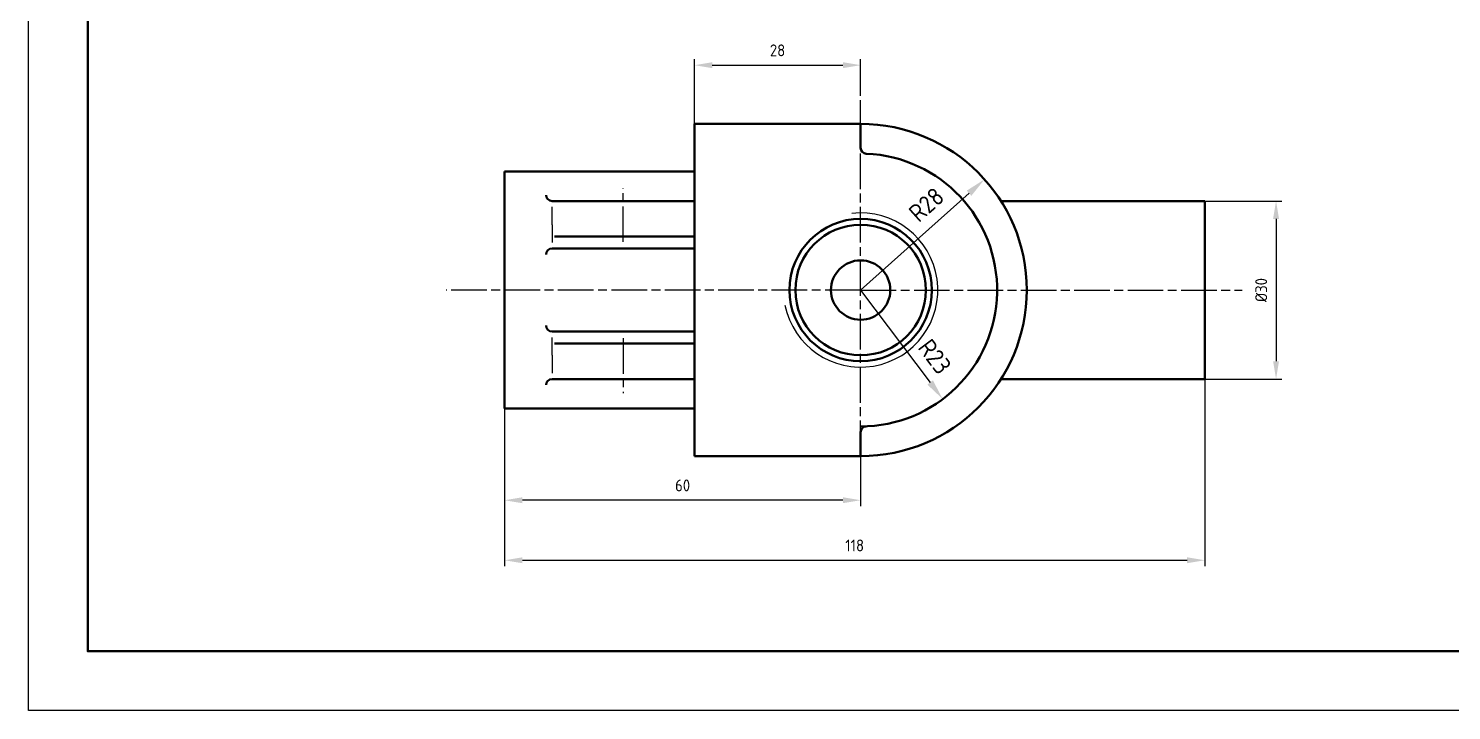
# Model space of a CAD drawing. Header units: millimetres. Extents: x 1288 to 1712, y 2129 to 2426.
# Drawn here: x 1288 to 1527.8, y 2129.2 to 2244.2 of the extents above; entities that cross this region are included whole.
import ezdxf

# ---------------------------------------------------------------- set-up
doc = ezdxf.new("R2010")
doc.units = ezdxf.units.MM
doc.linetypes.add('AM_ISO08W050x2', pattern=[9, 6, -0.75, 1.5, -0.75])
for name, color, linetype, lineweight in [('AM_5', 3, 'Continuous', 25), ('点划线', 250, 'AM_ISO08W050x2', 25), ('粗实线', 250, 'Continuous', 50), ('细实线', 250, 'Continuous', 25)]:
    doc.layers.add(name, color=color, linetype=linetype, lineweight=lineweight)
doc.styles.add('ACISOTS', font='isocp.shx', dxfattribs={"bigfont": 'gbcbig.shx'})
doc.dimstyles.new('AM_ISO$0', dxfattribs={"dimtxt": 2, "dimasz": 3, "dimexe": 1, "dimexo": 0, "dimgap": 1.5, "dimtad": 1, "dimtoh": 1, "dimdsep": 46, "dimtxsty": 'ACISOTS', "dimcen": 0, "dimclrd": 7, "dimclre": 7, "dimclrt": 7, "dimadec": 0, "dimazin": 2, "dimtp": 0.1, "dimtm": 0.1, "dimtfac": 0.3, "dimtmove": 0, "dimatfit": 3, "dimfxl": 1, "dimlwd": 25, "dimlwe": -1, "dimarcsym": 1})
doc.dimstyles.new('AM_ISO$4', dxfattribs={"dimtxt": 2, "dimasz": 2, "dimexe": 1, "dimexo": 0, "dimgap": 1.5, "dimtad": 1, "dimtoh": 1, "dimdsep": 46, "dimtxsty": 'ACISOTS', "dimcen": 0, "dimsd1": 1, "dimclrd": 7, "dimclre": 7, "dimclrt": 7, "dimadec": 0, "dimazin": 2, "dimtp": 0.1, "dimtm": 0.1, "dimtfac": 0.3, "dimtofl": 0, "dimtmove": 0, "dimatfit": 2, "dimfxl": 1, "dimlwd": 25, "dimlwe": -1, "dimarcsym": 1})

# ---------------------------------------------------------------- blocks, each defined once
blk = doc.blocks.new('*D7')
at = {"layer": 'AM_5', "color": 7, "linetype": 'ByBlock', "transparency": 16777216}
for p, q in [((1400.27, 2228.09), (1400.27, 2239)), ((1428.27, 2233.8), (1428.27, 2239))]:
    blk.add_line(p, q, dxfattribs=at)
at = {"layer": 'AM_5', "color": 7, "linetype": 'ByBlock', "lineweight": 25, "transparency": 16777216}
blk.add_line((1403.27, 2238), (1425.27, 2238), dxfattribs=at)
at = {"layer": 'AM_5', "color": 7, "transparency": 16777216}
for points in [[(1403.27, 2238.5), (1403.27, 2237.5), (1400.27, 2238)], [(1425.27, 2238.5), (1425.27, 2237.5), (1428.27, 2238)]]:
    blk.add_solid(points, dxfattribs=at)
at = {"layer": 'Defpoints', "color": 0, "transparency": 16777216}
for p in [(1428.27, 2238), (1428.27, 2233.8), (1400.27, 2228.09)]:
    blk.add_point(p, dxfattribs=at)
at = {"layer": 'AM_5', "color": 7, "transparency": 16777216, "insert": (1414.27, 2240.5), "char_height": 2, "attachment_point": 5, "style": 'ACISOTS'}
blk.add_mtext('28', dxfattribs=at)
blk = doc.blocks.new('*D8')
at = {"layer": 'AM_5', "color": 7, "linetype": 'ByBlock', "transparency": 16777216}
for p, q in [((1368.27, 2180.09), (1368.27, 2163.65)), ((1428.27, 2166.53), (1428.27, 2163.65))]:
    blk.add_line(p, q, dxfattribs=at)
at = {"layer": 'AM_5', "color": 7, "linetype": 'ByBlock', "lineweight": 25, "transparency": 16777216}
blk.add_line((1425.27, 2164.65), (1371.27, 2164.65), dxfattribs=at)
at = {"layer": 'AM_5', "color": 7, "transparency": 16777216}
for points in [[(1371.27, 2165.15), (1371.27, 2164.15), (1368.27, 2164.65)], [(1425.27, 2165.15), (1425.27, 2164.15), (1428.27, 2164.65)]]:
    blk.add_solid(points, dxfattribs=at)
at = {"layer": 'Defpoints', "color": 0, "transparency": 16777216}
for p in [(1368.27, 2180.09), (1428.27, 2166.53), (1368.27, 2164.65)]:
    blk.add_point(p, dxfattribs=at)
at = {"layer": 'AM_5', "color": 7, "transparency": 16777216, "insert": (1398.27, 2167.15), "char_height": 2, "attachment_point": 5, "style": 'ACISOTS'}
blk.add_mtext('60', dxfattribs=at)
blk = doc.blocks.new('*D9')
at = {"layer": 'AM_5', "color": 7, "linetype": 'ByBlock', "transparency": 16777216}
for p, q in [((1486.27, 2185.09), (1486.27, 2153.53)), ((1368.27, 2180.09), (1368.27, 2153.53))]:
    blk.add_line(p, q, dxfattribs=at)
at = {"layer": 'AM_5', "color": 7, "linetype": 'ByBlock', "lineweight": 25, "transparency": 16777216}
blk.add_line((1371.27, 2154.53), (1483.27, 2154.53), dxfattribs=at)
at = {"layer": 'AM_5', "color": 7, "transparency": 16777216}
for points in [[(1371.27, 2155.03), (1371.27, 2154.03), (1368.27, 2154.53)], [(1483.27, 2155.03), (1483.27, 2154.03), (1486.27, 2154.53)]]:
    blk.add_solid(points, dxfattribs=at)
at = {"layer": 'Defpoints', "color": 0, "transparency": 16777216}
for p in [(1486.27, 2185.09), (1368.27, 2180.09), (1486.27, 2154.53)]:
    blk.add_point(p, dxfattribs=at)
at = {"layer": 'AM_5', "color": 7, "transparency": 16777216, "insert": (1427.27, 2157.03), "char_height": 2, "attachment_point": 5, "style": 'ACISOTS'}
blk.add_mtext('118', dxfattribs=at)
blk = doc.blocks.new('*D10')
at = {"layer": 'AM_5', "color": 7, "linetype": 'ByBlock', "transparency": 16777216}
for p, q in [((1486.27, 2215.09), (1499.27, 2215.09)), ((1486.27, 2185.09), (1499.27, 2185.09))]:
    blk.add_line(p, q, dxfattribs=at)
at = {"layer": 'AM_5', "color": 7, "linetype": 'ByBlock', "lineweight": 25, "transparency": 16777216}
blk.add_line((1498.27, 2212.09), (1498.27, 2188.09), dxfattribs=at)
at = {"layer": 'AM_5', "color": 7, "transparency": 16777216}
for points in [[(1497.77, 2212.09), (1498.77, 2212.09), (1498.27, 2215.09)], [(1497.77, 2188.09), (1498.77, 2188.09), (1498.27, 2185.09)]]:
    blk.add_solid(points, dxfattribs=at)
at = {"layer": 'Defpoints', "color": 0, "transparency": 16777216}
for p in [(1486.27, 2215.09), (1486.27, 2185.09), (1498.27, 2185.09)]:
    blk.add_point(p, dxfattribs=at)
at = {"layer": 'AM_5', "color": 7, "transparency": 16777216, "insert": (1495.77, 2200.09), "char_height": 2, "attachment_point": 5, "rotation": 90, "style": 'ACISOTS'}
blk.add_mtext('%%c30', dxfattribs=at)
blk = doc.blocks.new('*D18')
at = {"layer": 'AM_5', "color": 7, "linetype": 'ByBlock', "lineweight": 25, "transparency": 16777216}
blk.add_line((1428.27, 2200.09), (1439.99, 2184.5), dxfattribs=at)
at = {"layer": 'AM_5', "color": 7, "transparency": 16777216}
blk.add_solid([(1440.46, 2184.86), (1439.52, 2184.15), (1442.09, 2181.71)], dxfattribs=at)
at = {"layer": 'Defpoints', "color": 0, "transparency": 16777216}
for p in [(1428.27, 2200.09), (1442.09, 2181.71)]:
    blk.add_point(p, dxfattribs=at)
at = {"layer": 'AM_5', "color": 7, "transparency": 16777216, "insert": (1440.76, 2188.86), "char_height": 3, "attachment_point": 5, "rotation": 306.9319, "style": 'ACISOTS'}
blk.add_mtext('R23', dxfattribs=at)
blk = doc.blocks.new('*D19')
at = {"layer": 'AM_5', "color": 7, "linetype": 'ByBlock', "lineweight": 25, "transparency": 16777216}
blk.add_line((1428.27, 2200.09), (1446.54, 2216.42), dxfattribs=at)
at = {"layer": 'AM_5', "color": 7, "transparency": 16777216}
blk.add_solid([(1446.15, 2216.85), (1446.93, 2215.98), (1449.15, 2218.75)], dxfattribs=at)
at = {"layer": 'Defpoints', "color": 0, "transparency": 16777216}
for p in [(1449.15, 2218.75), (1428.27, 2200.09)]:
    blk.add_point(p, dxfattribs=at)
at = {"layer": 'AM_5', "color": 7, "transparency": 16777216, "insert": (1439.35, 2214.49), "char_height": 3, "attachment_point": 5, "rotation": 41.7838, "style": 'ACISOTS'}
blk.add_mtext('R28', dxfattribs=at)

msp = doc.modelspace()

# ---------------------------------------------------------------- linework, layer by layer
at = {"layer": '点划线'}
for p, q in [((1428.27, 2172.09), (1428.27, 2233.8)), ((1388.27, 2208.19), (1388.27, 2217.28)), ((1428.27, 2200.09), (1358.4, 2200.09)), ((1428.27, 2200.09), (1492.54, 2200.09)), ((1388.27, 2191.95), (1388.27, 2182.73)), ((1428.27, 2172.09), (1428.27, 2166.53))]:
    msp.add_line(p, q, dxfattribs=at)
at = {"layer": '粗实线'}
for p, q in [((1400.27, 2228.09), (1428.27, 2228.09)), ((1400.27, 2228.09), (1400.27, 2172.09)), ((1428.27, 2224.07), (1428.27, 2228.09)), ((1400.27, 2220.09), (1368.27, 2220.09)), ((1368.27, 2220.09), (1368.27, 2180.09)), ((1375.27, 2216.09), (1375.27, 2216.09)), ((1400.27, 2215.09), (1376.27, 2215.09)), ((1376.27, 2215.09), (1376.27, 2215.09)), ((1456.27, 2215.09), (1451.92, 2215.09)), ((1456.27, 2215.09), (1486.27, 2215.09)), ((1486.27, 2215.09), (1486.27, 2185.09)), ((1400.27, 2209.09), (1376.67, 2209.09)), ((1400.27, 2209.09), (1388.27, 2209.09)), ((1400.27, 2207.09), (1376.27, 2207.09)), ((1376.27, 2207.09), (1376.27, 2207.09)), ((1400.27, 2200.09), (1400.27, 2207.09)), ((1375.27, 2206.09), (1375.27, 2206.09)), ((1400.27, 2200.09), (1400.27, 2193.09)), ((1375.27, 2194.09), (1375.27, 2194.09)), ((1400.27, 2193.09), (1376.27, 2193.09)), ((1376.27, 2193.09), (1376.27, 2193.09)), ((1400.27, 2191.09), (1376.67, 2191.09)), ((1400.27, 2185.09), (1376.27, 2185.09)), ((1376.27, 2185.09), (1376.27, 2185.09)), ((1400.27, 2185.09), (1388.27, 2185.09)), ((1456.27, 2185.09), (1451.92, 2185.09)), ((1456.27, 2185.09), (1486.27, 2185.09)), ((1375.27, 2184.09), (1375.27, 2184.09)), ((1368.27, 2180.09), (1400.27, 2180.09)), ((1428.27, 2176.11), (1428.27, 2172.09)), ((1400.27, 2172.09), (1428.27, 2172.09))]:
    msp.add_line(p, q, dxfattribs=at)
msp.add_lwpolyline([(1298.04, 2416.19), (1698.04, 2416.19), (1698.04, 2139.19), (1298.04, 2139.19)], close=True, dxfattribs=at)
for radius in [12, 11, 5]:
    msp.add_circle((1428.27, 2200.09), radius, dxfattribs=at)
for centre, radius, start, end in [((1428.27, 2200.09), 28, 270, 90), ((1429.27, 2224.07), 1, 180, 267.612), ((1428.27, 2200.09), 23, 270, 87.612), ((1376.27, 2216.09), 1, 180, 270), ((1376.27, 2206.09), 1, 90, 180), ((1376.27, 2194.09), 1, 180, 270), ((1376.27, 2184.09), 1, 90, 180), ((1429.27, 2176.11), 1, 92.388, 180)]:
    msp.add_arc(centre, radius, start, end, dxfattribs=at)
at = {"layer": '细实线'}
for p, q in [((1376.27, 2211.09), (1376.27, 2214.09)), ((1376.27, 2211.09), (1376.27, 2208.09)), ((1376.27, 2189.09), (1376.27, 2192.09)), ((1376.27, 2189.09), (1376.27, 2186.09))]:
    msp.add_line(p, q, dxfattribs=at)
msp.add_lwpolyline([(1288.04, 2426.19), (1708.04, 2426.19), (1708.04, 2129.19), (1288.04, 2129.19)], close=True, dxfattribs=at)
msp.add_arc((1428.27, 2200.09), 13, 191.2782, 96.4542, dxfattribs=at)

# ---------------------------------------------------------------- dimensions: what is measured, and where the dimension line sits
at = {"layer": 'AM_5'}
for base, p1, p2, override, picture, middle in [((1428.27, 2238), (1400.27, 2228.09), (1428.27, 2233.8), {"dimdec": 0, "dimpost": '', "dimtdec": 3}, '*D7', (1414.27, 2240.5)), ((1486.27, 2154.53), (1368.27, 2180.09), (1486.27, 2185.09), {"dimdec": 0, "dimtdec": 3}, '*D9', (1427.27, 2157.03)), ((1368.27, 2164.65), (1428.27, 2166.53), (1368.27, 2180.09), {"dimdec": 0, "dimpost": '', "dimtdec": 3}, '*D8', (1398.27, 2167.15))]:
    dim = msp.add_linear_dim(base=base, p1=p1, p2=p2, dimstyle='AM_ISO$0', override=override, dxfattribs=at)
    dim.commit()
    dim.dimension.update_dxf_attribs({"geometry": picture, "text_midpoint": middle})
for mpoint, picture, middle in [((1449.15, 2218.75), '*D19', (1439.35, 2214.49)), ((1442.09, 2181.71), '*D18', (1440.76, 2188.86))]:
    dim = msp.add_radius_dim(center=(1428.27, 2200.09), mpoint=mpoint, dimstyle='AM_ISO$4', override={"dimtxt": 3, "dimasz": 3.5, "dimtoh": 0, "dimdec": 0, "dimtdec": 3, "dimtmove": 2}, dxfattribs=at)
    dim.commit()
    dim.dimension.update_dxf_attribs({"geometry": picture, "text_midpoint": middle, "dimtype": 164})
dim = msp.add_aligned_dim(p1=(1486.27, 2215.09), p2=(1486.27, 2185.09), distance=12, text='%%c<>', dimstyle='AM_ISO$0', override={"dimdec": 0, "dimpost": '', "dimtdec": 3}, dxfattribs=at)
dim.commit()
dim.dimension.update_dxf_attribs({"geometry": '*D10', "text_midpoint": (1495.77, 2200.09)})

doc.saveas('drawing.dxf')
